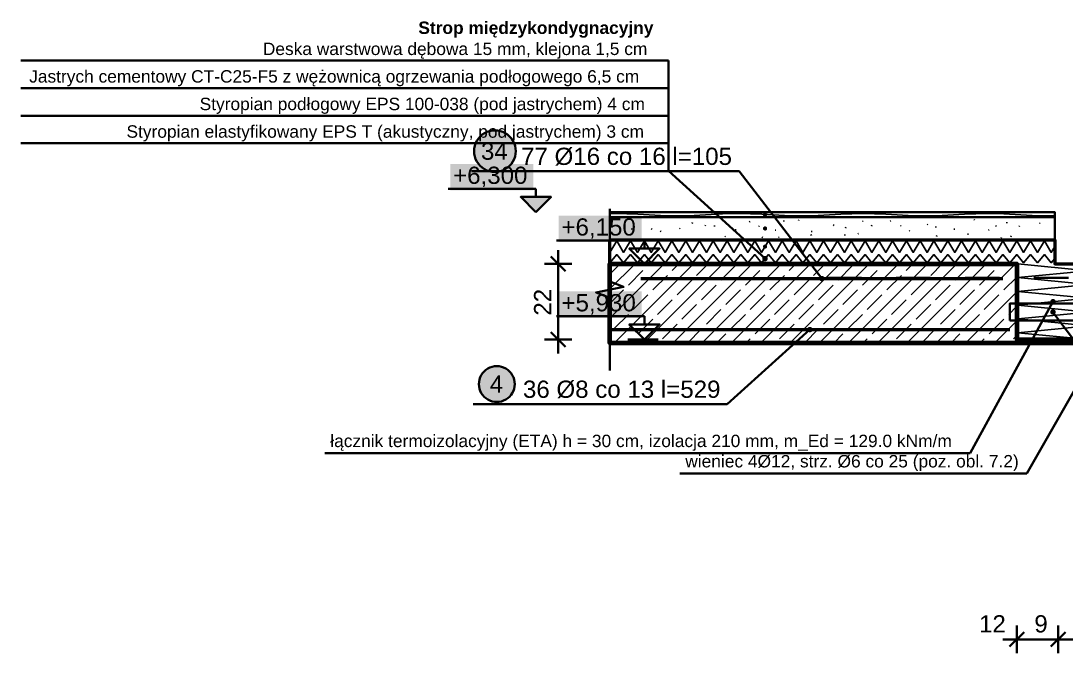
# Model space of a CAD drawing. Header units: metres. Extents: x -3.4 to 50.7, y 1.9 to 9.7.
# Drawn here: x 21.8 to 24.831, y 5.02 to 6.855 of the extents above; entities that cross this region are included whole.
import ezdxf

# ---------------------------------------------------------------- set-up
doc = ezdxf.new("R2010")
doc.units = ezdxf.units.M
doc.linetypes.add('KRESKOWA', pattern=[5.25, 4.2, -1.05])
for name, color, linetype, lineweight in [('A-KRESKOWANIE', 8, 'Continuous', 18), ('A-MASKA', 7, 'Continuous', 18), ('A-OPISY', 2, 'Continuous', 25), ('A-RZEDNE', 1, 'Continuous', 25), ('A-SCIANY-IZOL', 4, 'Continuous', 35), ('A-STROPY', 7, 'Continuous', 50), ('A-WARSTWY', 8, 'Continuous', 25), ('K-WYMIARY', 1, 'Continuous', 25), ('K-ZBROJENIE', 1, 'Continuous', 100), ('K-ZBROJENIE-OPIS', 2, 'Continuous', 25)]:
    doc.layers.add(name, color=color, linetype=linetype, lineweight=lineweight)
doc.styles.add('PL_ARIAL', font='arial.ttf')
doc.styles.add('PL_ARIAL_B', font='arialbd.ttf')

msp = doc.modelspace()

# ---------------------------------------------------------------- hatches: boundary and pattern name
at = {"layer": 'A-MASKA', "true_color": 0xffffff}
for points in [[(23.0451, 6.363), (23.2854, 6.363), (23.2854, 6.44), (23.0451, 6.44)], [(23.3594, 6.213), (23.5997, 6.213), (23.5997, 6.29), (23.3594, 6.29)], [(23.3594, 5.993), (23.5997, 5.993), (23.5997, 6.07), (23.3594, 6.07)]]:
    msp.add_hatch(color=7, dxfattribs=at).paths.add_polyline_path(points)
at = {"layer": 'A-OPISY', "true_color": 0x000000}
for points in [[(23.9637, 6.2925), (23.9635, 6.2941), (23.9629, 6.2955), (23.9619, 6.2967), (23.9607, 6.2977), (23.9593, 6.2983), (23.9577, 6.2985), (23.9561, 6.2983), (23.9547, 6.2977), (23.9535, 6.2967), (23.9525, 6.2955), (23.9519, 6.2941), (23.9517, 6.2925), (23.9519, 6.2909), (23.9525, 6.2895), (23.9535, 6.2883), (23.9547, 6.2873), (23.9561, 6.2867), (23.9577, 6.2865), (23.9593, 6.2867), (23.9607, 6.2873), (23.9619, 6.2883), (23.9629, 6.2895), (23.9635, 6.2909)], [(23.9637, 6.2525), (23.9635, 6.2541), (23.9629, 6.2555), (23.9619, 6.2567), (23.9607, 6.2577), (23.9593, 6.2583), (23.9577, 6.2585), (23.9561, 6.2583), (23.9547, 6.2577), (23.9535, 6.2567), (23.9525, 6.2555), (23.9519, 6.2541), (23.9517, 6.2525), (23.9519, 6.2509), (23.9525, 6.2495), (23.9535, 6.2483), (23.9547, 6.2473), (23.9561, 6.2467), (23.9577, 6.2465), (23.9593, 6.2467), (23.9607, 6.2473), (23.9619, 6.2483), (23.9629, 6.2495), (23.9635, 6.2509)], [(23.9637, 6.2), (23.9635, 6.2016), (23.9629, 6.203), (23.9619, 6.2042), (23.9607, 6.2052), (23.9593, 6.2058), (23.9577, 6.206), (23.9561, 6.2058), (23.9547, 6.2052), (23.9535, 6.2042), (23.9525, 6.203), (23.9519, 6.2016), (23.9517, 6.2), (23.9519, 6.1984), (23.9525, 6.197), (23.9535, 6.1958), (23.9547, 6.1948), (23.9561, 6.1942), (23.9577, 6.194), (23.9593, 6.1942), (23.9607, 6.1948), (23.9619, 6.1958), (23.9629, 6.197), (23.9635, 6.1984)], [(23.9657, 6.165), (23.9654, 6.1671), (23.9646, 6.169), (23.9634, 6.1707), (23.9617, 6.1719), (23.9598, 6.1727), (23.9577, 6.173), (23.9556, 6.1727), (23.9537, 6.1719), (23.952, 6.1707), (23.9508, 6.169), (23.95, 6.1671), (23.9497, 6.165), (23.95, 6.1629), (23.9508, 6.161), (23.952, 6.1593), (23.9537, 6.1581), (23.9556, 6.1573), (23.9577, 6.157), (23.9598, 6.1573), (23.9617, 6.1581), (23.9634, 6.1593), (23.9646, 6.161), (23.9654, 6.1629)], [(23.9637, 6.165), (23.9635, 6.1666), (23.9629, 6.168), (23.9619, 6.1692), (23.9607, 6.1702), (23.9593, 6.1708), (23.9577, 6.171), (23.9561, 6.1708), (23.9547, 6.1702), (23.9535, 6.1692), (23.9525, 6.168), (23.9519, 6.1666), (23.9517, 6.165), (23.9519, 6.1634), (23.9525, 6.162), (23.9535, 6.1608), (23.9547, 6.1598), (23.9561, 6.1592), (23.9577, 6.159), (23.9593, 6.1592), (23.9607, 6.1598), (23.9619, 6.1608), (23.9629, 6.162), (23.9635, 6.1634)]]:
    msp.add_hatch(color=7, dxfattribs=at).paths.add_polyline_path(points)
at = {"layer": 'A-RZEDNE', "true_color": 0x000000}
msp.add_hatch(color=7, dxfattribs=at).paths.add_polyline_path([(23.2934, 6.3), (23.3374, 6.344), (23.2494, 6.344)])
at = {"layer": 'K-ZBROJENIE-OPIS', "true_color": 0xffffff}
for points in [[(23.2347, 6.477), (23.2342, 6.4849), (23.2327, 6.4926), (23.2301, 6.5001), (23.2266, 6.5072), (23.2222, 6.5138), (23.217, 6.5197), (23.2111, 6.5249), (23.2045, 6.5293), (23.1974, 6.5328), (23.19, 6.5354), (23.1822, 6.5369), (23.1743, 6.5374), (23.1664, 6.5369), (23.1587, 6.5354), (23.1512, 6.5328), (23.1441, 6.5293), (23.1375, 6.5249), (23.1316, 6.5197), (23.1264, 6.5138), (23.122, 6.5072), (23.1185, 6.5001), (23.116, 6.4926), (23.1144, 6.4849), (23.1139, 6.477), (23.1144, 6.4691), (23.116, 6.4614), (23.1185, 6.4539), (23.122, 6.4468), (23.1264, 6.4402), (23.1316, 6.4343), (23.1375, 6.4291), (23.1441, 6.4247), (23.1512, 6.4212), (23.1587, 6.4186), (23.1664, 6.4171), (23.1743, 6.4166), (23.1822, 6.4171), (23.19, 6.4186), (23.1974, 6.4212), (23.2045, 6.4247), (23.2111, 6.4291), (23.217, 6.4343), (23.2222, 6.4402), (23.2266, 6.4468), (23.2301, 6.4539), (23.2327, 6.4614), (23.2342, 6.4691)], [(23.2317, 5.801), (23.2313, 5.8078), (23.23, 5.8145), (23.2278, 5.8209), (23.2248, 5.827), (23.221, 5.8327), (23.2165, 5.8378), (23.2114, 5.8423), (23.2057, 5.846), (23.1996, 5.849), (23.1932, 5.8512), (23.1865, 5.8526), (23.1797, 5.853), (23.1729, 5.8526), (23.1663, 5.8512), (23.1598, 5.849), (23.1537, 5.846), (23.1481, 5.8423), (23.143, 5.8378), (23.1385, 5.8327), (23.1347, 5.827), (23.1317, 5.8209), (23.1295, 5.8145), (23.1282, 5.8078), (23.1277, 5.801), (23.1282, 5.7942), (23.1295, 5.7875), (23.1317, 5.7811), (23.1347, 5.775), (23.1385, 5.7693), (23.143, 5.7642), (23.1481, 5.7597), (23.1537, 5.756), (23.1598, 5.753), (23.1663, 5.7508), (23.1729, 5.7494), (23.1797, 5.749), (23.1865, 5.7494), (23.1932, 5.7508), (23.1996, 5.753), (23.2057, 5.756), (23.2114, 5.7597), (23.2165, 5.7642), (23.221, 5.7693), (23.2248, 5.775), (23.2278, 5.7811), (23.23, 5.7875), (23.2313, 5.7942)]]:
    msp.add_hatch(color=7, dxfattribs=at).paths.add_polyline_path(points)
at = {"layer": 'K-ZBROJENIE-OPIS', "true_color": 0x000000}
for points in [[(24.1307, 6.107), (24.1304, 6.1091), (24.1296, 6.111), (24.1284, 6.1127), (24.1267, 6.1139), (24.1248, 6.1147), (24.1227, 6.115), (24.1206, 6.1147), (24.1187, 6.1139), (24.117, 6.1127), (24.1158, 6.111), (24.115, 6.1091), (24.1147, 6.107), (24.115, 6.1049), (24.1158, 6.103), (24.117, 6.1013), (24.1187, 6.1001), (24.1206, 6.0993), (24.1227, 6.099), (24.1248, 6.0993), (24.1267, 6.1001), (24.1284, 6.1013), (24.1296, 6.103), (24.1304, 6.1049)], [(24.8007, 6.04), (24.8004, 6.0421), (24.7996, 6.044), (24.7984, 6.0457), (24.7967, 6.0469), (24.7948, 6.0477), (24.7927, 6.048), (24.7906, 6.0477), (24.7887, 6.0469), (24.787, 6.0457), (24.7858, 6.044), (24.785, 6.0421), (24.7847, 6.04), (24.785, 6.0379), (24.7858, 6.036), (24.787, 6.0343), (24.7887, 6.0331), (24.7906, 6.0323), (24.7927, 6.032), (24.7948, 6.0323), (24.7967, 6.0331), (24.7984, 6.0343), (24.7996, 6.036), (24.8004, 6.0379)], [(24.8007, 6.01), (24.8004, 6.0121), (24.7996, 6.014), (24.7984, 6.0157), (24.7967, 6.0169), (24.7948, 6.0177), (24.7927, 6.018), (24.7906, 6.0177), (24.7887, 6.0169), (24.787, 6.0157), (24.7858, 6.014), (24.785, 6.0121), (24.7847, 6.01), (24.785, 6.0079), (24.7858, 6.006), (24.787, 6.0043), (24.7887, 6.0031), (24.7906, 6.0023), (24.7927, 6.002), (24.7948, 6.0023), (24.7967, 6.0031), (24.7984, 6.0043), (24.7996, 6.006), (24.8004, 6.0079)], [(24.0957, 5.959), (24.0954, 5.9611), (24.0946, 5.963), (24.0934, 5.9647), (24.0917, 5.9659), (24.0898, 5.9667), (24.0877, 5.967), (24.0856, 5.9667), (24.0837, 5.9659), (24.082, 5.9647), (24.0808, 5.963), (24.08, 5.9611), (24.0797, 5.959), (24.08, 5.9569), (24.0808, 5.955), (24.082, 5.9533), (24.0837, 5.9521), (24.0856, 5.9513), (24.0877, 5.951), (24.0898, 5.9513), (24.0917, 5.9521), (24.0934, 5.9533), (24.0946, 5.955), (24.0954, 5.9569)]]:
    msp.add_hatch(color=7, dxfattribs=at).paths.add_polyline_path(points)

# ---------------------------------------------------------------- linework, layer by layer
at = {"layer": 'A-KRESKOWANIE', "lineweight": 25, "ltscale": 0.02}
for points in [[(23.5077, 6.296), (23.524, 6.2961), (23.5404, 6.2959), (23.5567, 6.2955), (23.573, 6.2948), (23.5893, 6.2939), (23.6057, 6.2929), (23.622, 6.2919), (23.6383, 6.2909), (23.6547, 6.2901), (23.671, 6.2894), (23.6873, 6.289), (23.7036, 6.2889), (23.72, 6.2891), (23.7363, 6.2895), (23.7526, 6.2902), (23.769, 6.2911), (23.7853, 6.292), (23.8016, 6.2931), (23.818, 6.294), (23.8343, 6.2949), (23.8506, 6.2956), (23.8669, 6.296), (23.8833, 6.2961), (23.8996, 6.2959), (23.9159, 6.2955), (23.9323, 6.2948), (23.9486, 6.294), (23.9649, 6.293), (23.9812, 6.292), (23.9976, 6.291), (24.0139, 6.2901), (24.0302, 6.2895), (24.0466, 6.289), (24.0629, 6.2889), (24.0792, 6.289), (24.0955, 6.2895), (24.1119, 6.2901), (24.1282, 6.291), (24.1445, 6.292), (24.1609, 6.293), (24.1772, 6.294), (24.1935, 6.2949), (24.2099, 6.2955), (24.2262, 6.296), (24.2425, 6.2961), (24.2588, 6.296), (24.2752, 6.2955), (24.2915, 6.2949), (24.3078, 6.294), (24.3242, 6.293), (24.3405, 6.292), (24.3568, 6.291), (24.3731, 6.2902), (24.3895, 6.2895), (24.4058, 6.2891), (24.4221, 6.2889), (24.4385, 6.289), (24.4548, 6.2894), (24.4711, 6.2901), (24.4874, 6.291), (24.5038, 6.2919), (24.5201, 6.293), (24.5364, 6.2939), (24.5528, 6.2948), (24.5691, 6.2955), (24.5854, 6.2959), (24.6018, 6.2961), (24.6181, 6.296), (24.6344, 6.2956), (24.6507, 6.2949), (24.6671, 6.2941), (24.6834, 6.2931), (24.6997, 6.2921), (24.7161, 6.2911), (24.7324, 6.2902), (24.7487, 6.2895), (24.765, 6.2891), (24.7814, 6.2889), (24.7977, 6.289)], [(24.0121, 6.2727), (24.0121, 6.2755)], [(24.0545, 6.2755), (24.056, 6.2778)], [(24.2422, 6.2729), (24.2404, 6.2751)], [(24.3206, 6.2733), (24.3227, 6.2752)], [(24.5655, 6.2764), (24.5641, 6.2788)], [(23.5529, 6.274), (23.5501, 6.2741)], [(23.5714, 6.2496), (23.5718, 6.2524)], [(23.6306, 6.2506), (23.6279, 6.2514)], [(23.6565, 6.2442), (23.6537, 6.2445)], [(23.71, 6.2514), (23.7117, 6.2535)], [(23.7466, 6.2671), (23.7478, 6.2697)], [(23.7839, 6.2602), (23.7855, 6.2625)], [(23.811, 6.2584), (23.8112, 6.2612)], [(23.8713, 6.2488), (23.8741, 6.249)], [(23.9116, 6.2722), (23.9144, 6.2724)], [(23.9402, 6.2579), (23.9404, 6.2607)], [(23.9894, 6.2472), (23.9868, 6.2481)], [(24.0915, 6.2439), (24.0943, 6.2442)], [(24.1578, 6.2615), (24.1555, 6.2631)], [(24.1914, 6.2539), (24.1918, 6.2567)], [(24.2667, 6.2597), (24.2677, 6.2623)], [(24.3527, 6.2594), (24.3506, 6.2612)], [(24.3757, 6.2448), (24.3778, 6.2466)], [(24.4302, 6.2635), (24.4276, 6.2646)], [(24.4528, 6.2556), (24.4533, 6.2584)], [(24.5085, 6.2508), (24.5057, 6.251)], [(24.6054, 6.2476), (24.6079, 6.2487)], [(24.629, 6.2593), (24.6265, 6.2605)], [(24.6589, 6.2683), (24.6585, 6.2711)], [(24.6948, 6.2581), (24.6958, 6.2607)], [(24.7558, 6.2673), (24.7534, 6.2688)], [(23.5077, 6.183), (23.5277, 6.217), (23.5477, 6.183), (23.5677, 6.217), (23.5877, 6.183), (23.6077, 6.217), (23.6277, 6.183), (23.6477, 6.217), (23.6677, 6.183), (23.6877, 6.217), (23.7077, 6.183), (23.7277, 6.217), (23.7477, 6.183), (23.7677, 6.217), (23.7877, 6.183), (23.8077, 6.217), (23.8277, 6.183), (23.8477, 6.217), (23.8677, 6.183), (23.8877, 6.217), (23.9077, 6.183), (23.9277, 6.217), (23.9477, 6.183), (23.9677, 6.217), (23.9877, 6.183), (24.0077, 6.217), (24.0277, 6.183), (24.0477, 6.217), (24.0677, 6.183), (24.0877, 6.217), (24.1077, 6.183), (24.1277, 6.217), (24.1477, 6.183), (24.1677, 6.217), (24.1877, 6.183), (24.2077, 6.217), (24.2277, 6.183), (24.2477, 6.217), (24.2677, 6.183), (24.2877, 6.217), (24.3077, 6.183), (24.3277, 6.217), (24.3477, 6.183), (24.3677, 6.217), (24.3877, 6.183), (24.4077, 6.217), (24.4277, 6.183), (24.4477, 6.217), (24.4677, 6.183), (24.4877, 6.217), (24.5077, 6.183), (24.5277, 6.217), (24.5477, 6.183), (24.5677, 6.217), (24.5877, 6.183), (24.6077, 6.217), (24.6277, 6.183), (24.6477, 6.217), (24.6677, 6.183), (24.6877, 6.217), (24.7077, 6.183), (24.7277, 6.217), (24.7477, 6.183), (24.7677, 6.217), (24.7877, 6.183), (24.7977, 6.2)], [(23.8435, 6.2279), (23.8416, 6.23)], [(23.8823, 6.2324), (23.8846, 6.234)], [(23.951, 6.2261), (23.9484, 6.2272)], [(23.9988, 6.2264), (23.9969, 6.2284)], [(24.0925, 6.2326), (24.0907, 6.2347)], [(24.1888, 6.2323), (24.1894, 6.235)], [(24.2264, 6.2369), (24.2291, 6.2376)], [(24.4553, 6.2296), (24.4559, 6.2324)], [(24.5448, 6.2359), (24.5476, 6.2362)], [(24.6422, 6.224), (24.6438, 6.2263)], [(24.6704, 6.2282), (24.6711, 6.231)], [(23.5077, 6.153), (23.5277, 6.177), (23.5477, 6.153), (23.5677, 6.177), (23.5877, 6.153), (23.6077, 6.177), (23.6277, 6.153), (23.6477, 6.177), (23.6677, 6.153), (23.6877, 6.177), (23.7077, 6.153), (23.7277, 6.177), (23.7477, 6.153), (23.7677, 6.177), (23.7877, 6.153), (23.8077, 6.177), (23.8277, 6.153), (23.8477, 6.177), (23.8677, 6.153), (23.8877, 6.177), (23.9077, 6.153), (23.9277, 6.177), (23.9477, 6.153), (23.9677, 6.177), (23.9877, 6.153), (24.0077, 6.177), (24.0277, 6.153), (24.0477, 6.177), (24.0677, 6.153), (24.0877, 6.177), (24.1077, 6.153), (24.1277, 6.177), (24.1477, 6.153), (24.1677, 6.177), (24.1877, 6.153), (24.2077, 6.177), (24.2277, 6.153), (24.2477, 6.177), (24.2677, 6.153), (24.2877, 6.177), (24.3077, 6.153), (24.3277, 6.177), (24.3477, 6.153), (24.3677, 6.177), (24.3877, 6.153), (24.4077, 6.177), (24.4277, 6.153), (24.4477, 6.177), (24.4677, 6.153), (24.4877, 6.177), (24.5077, 6.153), (24.5277, 6.177), (24.5477, 6.153), (24.5677, 6.177), (24.5877, 6.153), (24.6077, 6.177), (24.6277, 6.153), (24.6477, 6.177), (24.6677, 6.153), (24.6877, 6.177), (24.7077, 6.153), (24.7277, 6.177), (24.7477, 6.153), (24.7677, 6.177), (24.7877, 6.153), (24.7977, 6.165)], [(23.5077, 5.9922), (23.6655, 6.15)], [(23.5077, 6.077), (23.5807, 6.15)], [(23.5077, 6.1195), (23.533, 6.1448)], [(23.5204, 5.92), (23.7504, 6.15)], [(23.5613, 6.0882), (23.6037, 6.1306)], [(23.6052, 5.92), (23.8352, 6.15)], [(23.6178, 6.1448), (23.6231, 6.15)], [(23.6885, 6.1306), (23.7079, 6.15)], [(23.6901, 5.92), (23.9201, 6.15)], [(23.7593, 6.1165), (23.7928, 6.15)], [(23.7749, 5.92), (24.0049, 6.15)], [(23.83, 6.1023), (23.8724, 6.1448)], [(23.8598, 5.92), (24.0898, 6.15)], [(23.9007, 6.0882), (23.9431, 6.1306)], [(23.9446, 5.92), (24.1746, 6.15)], [(23.9572, 6.1448), (23.9625, 6.15)], [(24.028, 6.1306), (24.0473, 6.15)], [(24.0295, 5.92), (24.2595, 6.15)], [(24.0987, 6.1165), (24.1322, 6.15)], [(24.1143, 5.92), (24.3443, 6.15)], [(24.1694, 6.1023), (24.2118, 6.1448)], [(24.1992, 5.92), (24.4292, 6.15)], [(24.2401, 6.0882), (24.2825, 6.1306)], [(24.284, 5.92), (24.514, 6.15)], [(24.2967, 6.1448), (24.3019, 6.15)], [(24.3674, 6.1306), (24.3868, 6.15)], [(24.3689, 5.92), (24.5989, 6.15)], [(24.4381, 6.1165), (24.4716, 6.15)], [(24.4537, 5.92), (24.6837, 6.15)], [(24.5088, 6.1023), (24.5512, 6.1448)], [(24.5795, 6.0882), (24.6219, 6.1306)], [(24.6361, 6.1448), (24.6413, 6.15)], [(24.8947, 5.93), (24.6907, 5.95), (24.8947, 5.97), (24.6907, 5.99), (24.8947, 6.01), (24.6907, 6.03), (24.8947, 6.05), (24.6907, 6.07), (24.8947, 6.09), (24.6907, 6.11), (24.8947, 6.13), (24.6907, 6.15)], [(23.632, 6.074), (23.6744, 6.1165)], [(23.7027, 6.0599), (23.7451, 6.1023)], [(23.9714, 6.074), (24.0138, 6.1165)], [(24.0421, 6.0599), (24.0845, 6.1023)], [(24.3108, 6.074), (24.3532, 6.1165)], [(24.3815, 6.0599), (24.4239, 6.1023)], [(24.6502, 6.074), (24.6877, 6.1115)], [(23.5077, 6.0346), (23.5471, 6.074)], [(23.7734, 6.0458), (23.8158, 6.0882)], [(23.8441, 6.0316), (23.8865, 6.074)], [(24.1128, 6.0458), (24.1552, 6.0882)], [(24.1835, 6.0316), (24.2259, 6.074)], [(24.4522, 6.0458), (24.4946, 6.0882)], [(24.5229, 6.0316), (24.5654, 6.074)], [(24.5386, 5.92), (24.6877, 6.0691)], [(23.5754, 6.0175), (23.6178, 6.0599)], [(23.6461, 6.0033), (23.6885, 6.0458)], [(23.9148, 6.0175), (23.9572, 6.0599)], [(23.9855, 6.0033), (24.028, 6.0458)], [(24.2542, 6.0175), (24.2967, 6.0599)], [(24.3249, 6.0033), (24.3674, 6.0458)], [(24.5936, 6.0175), (24.6361, 6.0599)], [(23.5188, 5.9609), (23.5613, 6.0033)], [(23.7168, 5.9892), (23.7593, 6.0316)], [(23.7875, 5.9751), (23.83, 6.0175)], [(23.8583, 5.9609), (23.9007, 6.0033)], [(24.0562, 5.9892), (24.0987, 6.0316)], [(24.127, 5.9751), (24.1694, 6.0175)], [(24.1977, 5.9609), (24.2401, 6.0033)], [(24.3957, 5.9892), (24.4381, 6.0316)], [(24.4664, 5.9751), (24.5088, 6.0175)], [(24.5371, 5.9609), (24.5795, 6.0033)], [(24.6644, 6.0033), (24.6877, 6.0267)], [(23.5896, 5.9468), (23.632, 5.9892)], [(23.6603, 5.9326), (23.7027, 5.9751)], [(23.929, 5.9468), (23.9714, 5.9892)], [(23.9997, 5.9326), (24.0421, 5.9751)], [(24.2684, 5.9468), (24.3108, 5.9892)], [(24.3391, 5.9326), (24.3815, 5.9751)], [(24.6078, 5.9468), (24.6502, 5.9892)], [(24.6234, 5.92), (24.6877, 5.9843)], [(23.7325, 5.92), (23.7734, 5.9609)], [(23.8173, 5.92), (23.8441, 5.9468)], [(24.0719, 5.92), (24.1128, 5.9609)], [(24.1568, 5.92), (24.1835, 5.9468)], [(24.4113, 5.92), (24.4522, 5.9609)], [(24.4962, 5.92), (24.5229, 5.9468)], [(24.6785, 5.9326), (24.6877, 5.9418)], [(23.5628, 5.92), (23.5754, 5.9326)], [(23.9022, 5.92), (23.9148, 5.9326)], [(24.2416, 5.92), (24.2542, 5.9326)], [(24.581, 5.92), (24.5936, 5.9326)], [(24.7083, 5.92), (24.7183, 5.93)], [(24.7507, 5.92), (24.7607, 5.93)], [(24.7931, 5.92), (24.8031, 5.93)]]:
    msp.add_lwpolyline(points, dxfattribs=at)
at = {"layer": 'A-OPISY', "lineweight": 35, "ltscale": 0.02}
for points in [[(23.6777, 6.74), (21.7997, 6.74)], [(23.6777, 6.42), (23.6777, 6.74)], [(23.6777, 6.66), (21.7997, 6.66)], [(23.6777, 6.58), (21.7997, 6.58)], [(23.6777, 6.5), (21.7997, 6.5)], [(23.9577, 6.165), (23.6777, 6.42)], [(23.5077, 5.84), (23.5077, 6.051), (23.4677, 6.067), (23.5477, 6.083), (23.5077, 6.099), (23.5077, 6.31)]]:
    msp.add_lwpolyline(points, dxfattribs=at)
at = {"layer": 'A-RZEDNE', "lineweight": 35, "ltscale": 0.02}
for points in [[(23.2934, 6.368), (23.0391, 6.368)], [(23.2934, 6.344), (23.2934, 6.368)], [(23.6077, 6.218), (23.3534, 6.218)], [(23.6077, 6.194), (23.6077, 6.218)], [(23.6477, 6.15), (23.5597, 6.15)], [(23.6077, 5.998), (23.3534, 5.998)], [(23.6077, 5.974), (23.6077, 5.998)], [(23.6477, 5.93), (23.5597, 5.93)]]:
    msp.add_lwpolyline(points, dxfattribs=at)
for points in [[(23.2934, 6.3), (23.3374, 6.344), (23.2494, 6.344)], [(23.6077, 6.15), (23.6517, 6.194), (23.5637, 6.194)], [(23.6077, 5.93), (23.6517, 5.974), (23.5637, 5.974)]]:
    msp.add_lwpolyline(points, close=True, dxfattribs=at)
at = {"layer": 'A-SCIANY-IZOL', "lineweight": 50, "ltscale": 0.02}
msp.add_lwpolyline([(24.8977, 5.93), (24.6877, 5.93), (24.6877, 5.93), (24.6877, 5.93), (24.6877, 6.15), (24.6877, 6.15), (24.6877, 6.15), (24.6877, 6.15), (24.6877, 6.15), (24.6877, 6.15), (24.6877, 6.15), (24.6877, 6.15), (24.6877, 6.15), (24.6877, 6.15), (24.6877, 6.15), (24.6877, 6.15), (24.6877, 6.15), (24.6877, 6.15), (24.6877, 6.15), (24.6877, 6.15), (24.6877, 6.15), (23.5077, 6.15), (23.5077, 6.15), (23.5077, 6.15), (23.5077, 6.22), (23.5077, 6.22), (23.5077, 6.22), (24.7977, 6.22), (24.7977, 6.22), (24.7977, 6.22), (24.7977, 6.15), (24.7977, 6.15), (24.7977, 6.15), (24.7977, 6.15), (24.7977, 6.15), (24.7977, 6.15), (24.7977, 6.15), (24.7977, 6.15), (24.7977, 6.15), (24.7977, 6.15), (24.7977, 6.15), (24.7977, 6.15), (24.7977, 6.15), (24.7977, 6.15), (24.7977, 6.15), (24.7977, 6.15), (24.7977, 6.15), (24.8977, 6.15)], dxfattribs=at)
at = {"layer": 'A-STROPY', "lineweight": 70, "ltscale": 0.02}
msp.add_lwpolyline([(24.8977, 5.92), (23.5077, 5.92), (23.5077, 5.92), (23.5077, 5.92), (23.5077, 6.15), (23.5077, 6.15), (23.5077, 6.15), (24.6877, 6.15), (24.6877, 6.15), (24.6877, 6.15), (24.6877, 5.93), (24.6877, 5.93), (24.6877, 5.93), (24.6877, 5.93), (24.6877, 5.93), (24.6877, 5.93), (24.6877, 5.93), (24.6877, 5.93), (24.6877, 5.93), (24.6877, 5.93), (24.6877, 5.93), (24.6877, 5.93), (24.6877, 5.93), (24.6877, 5.93), (24.6877, 5.93), (24.6877, 5.93), (24.6877, 5.93), (24.8977, 5.93)], dxfattribs=at)
at = {"layer": 'A-WARSTWY', "lineweight": 35, "ltscale": 0.02}
for points in [[(23.5077, 6.3), (23.5077, 6.3), (23.5077, 6.3), (24.7977, 6.3), (24.7977, 6.3), (24.7977, 6.3), (24.7977, 6.285), (24.7977, 6.285), (24.7977, 6.285), (23.5077, 6.285), (23.5077, 6.285), (23.5077, 6.285)], [(23.5077, 6.285), (23.5077, 6.285), (23.5077, 6.285), (24.7977, 6.285), (24.7977, 6.285), (24.7977, 6.285), (24.7977, 6.22), (24.7977, 6.22), (24.7977, 6.22), (23.5077, 6.22), (23.5077, 6.22), (23.5077, 6.22)]]:
    msp.add_lwpolyline(points, close=True, dxfattribs=at)
at = {"layer": 'K-WYMIARY', "lineweight": 35, "ltscale": 0.02}
for points in [[(23.3577, 5.89), (23.3577, 6.19)], [(23.3789, 6.1288), (23.3365, 6.1712)], [(23.3177, 6.15), (23.3977, 6.15)], [(23.3789, 5.9088), (23.3365, 5.9512)], [(23.3177, 5.93), (23.3977, 5.93)], [(24.6877, 5.02), (24.6877, 5.1)], [(24.8077, 5.02), (24.8077, 5.1)], [(24.6665, 5.0388), (24.7089, 5.0812)], [(24.7865, 5.0388), (24.8289, 5.0812)], [(24.6477, 5.06), (25.9377, 5.06)]]:
    msp.add_lwpolyline(points, dxfattribs=at)
at = {"layer": 'K-ZBROJENIE', "lineweight": 50, "ltscale": 0.02}
for points in [[(23.5977, 6.107), (24.6477, 6.107)], [(23.5077, 5.959), (24.6677, 5.959)]]:
    msp.add_lwpolyline(points, dxfattribs=at)
at = {"layer": 'K-ZBROJENIE', "linetype": 'KRESKOWA', "lineweight": 35, "ltscale": 0.02, "flags": 128}
msp.add_lwpolyline([(24.1377, 6.109), (25.4477, 6.109)], dxfattribs=at)
at = {"layer": 'K-ZBROJENIE', "lineweight": 35, "ltscale": 0.02}
msp.add_lwpolyline([(24.6677, 5.985), (24.9177, 5.985), (24.9177, 6.035), (24.6677, 6.035)], close=True, dxfattribs=at)
at = {"layer": 'K-ZBROJENIE-OPIS', "lineweight": 35, "ltscale": 0.02}
for points in [[(23.2347, 6.477), (23.2342, 6.4849), (23.2327, 6.4926), (23.2301, 6.5001), (23.2266, 6.5072), (23.2222, 6.5138), (23.217, 6.5197), (23.2111, 6.5249), (23.2045, 6.5293), (23.1974, 6.5328), (23.19, 6.5354), (23.1822, 6.5369), (23.1743, 6.5374), (23.1664, 6.5369), (23.1587, 6.5354), (23.1512, 6.5328), (23.1441, 6.5293), (23.1375, 6.5249), (23.1316, 6.5197), (23.1264, 6.5138), (23.122, 6.5072), (23.1185, 6.5001), (23.116, 6.4926), (23.1144, 6.4849), (23.1139, 6.477), (23.1144, 6.4691), (23.116, 6.4614), (23.1185, 6.4539), (23.122, 6.4468), (23.1264, 6.4402), (23.1316, 6.4343), (23.1375, 6.4291), (23.1441, 6.4247), (23.1512, 6.4212), (23.1587, 6.4186), (23.1664, 6.4171), (23.1743, 6.4166), (23.1822, 6.4171), (23.19, 6.4186), (23.1974, 6.4212), (23.2045, 6.4247), (23.2111, 6.4291), (23.217, 6.4343), (23.2222, 6.4402), (23.2266, 6.4468), (23.2301, 6.4539), (23.2327, 6.4614), (23.2342, 6.4691)], [(23.2317, 5.801), (23.2313, 5.8078), (23.23, 5.8145), (23.2278, 5.8209), (23.2248, 5.827), (23.221, 5.8327), (23.2165, 5.8378), (23.2114, 5.8423), (23.2057, 5.846), (23.1996, 5.849), (23.1932, 5.8512), (23.1865, 5.8526), (23.1797, 5.853), (23.1729, 5.8526), (23.1663, 5.8512), (23.1598, 5.849), (23.1537, 5.846), (23.1481, 5.8423), (23.143, 5.8378), (23.1385, 5.8327), (23.1347, 5.827), (23.1317, 5.8209), (23.1295, 5.8145), (23.1282, 5.8078), (23.1277, 5.801), (23.1282, 5.7942), (23.1295, 5.7875), (23.1317, 5.7811), (23.1347, 5.775), (23.1385, 5.7693), (23.143, 5.7642), (23.1481, 5.7597), (23.1537, 5.756), (23.1598, 5.753), (23.1663, 5.7508), (23.1729, 5.7494), (23.1797, 5.749), (23.1865, 5.7494), (23.1932, 5.7508), (23.1996, 5.753), (23.2057, 5.756), (23.2114, 5.7597), (23.2165, 5.7642), (23.221, 5.7693), (23.2248, 5.775), (23.2278, 5.7811), (23.23, 5.7875), (23.2313, 5.7942)]]:
    msp.add_lwpolyline(points, close=True, dxfattribs=at)
for points in [[(23.8827, 6.419), (23.1063, 6.419)], [(24.1227, 6.107), (23.8827, 6.419)], [(24.7927, 6.04), (24.5527, 5.6)], [(24.7927, 6.01), (25.0327, 5.69)], [(24.0877, 5.959), (23.8477, 5.743)], [(24.9567, 5.961), (24.7167, 5.541)], [(23.8477, 5.743), (23.1117, 5.743)], [(24.5527, 5.6), (22.6809, 5.6)], [(24.7167, 5.541), (23.7104, 5.541)]]:
    msp.add_lwpolyline(points, dxfattribs=at)

# ---------------------------------------------------------------- texts
at = {"layer": 'A-OPISY'}
for s, style, p in [('Strop międzykondygnacyjny', 'PL_ARIAL_B', (22.9523, 6.8172)), ('Deska warstwowa dębowa 15 mm, klejona 1,5 cm', 'PL_ARIAL', (22.5013, 6.756)), ('Jastrych cementowy CT-C25-F5 z wężownicą ogrzewania podłogowego 6,5 cm', 'PL_ARIAL', (21.8237, 6.676)), ('Styropian podłogowy EPS 100-038 (pod jastrychem) 4 cm', 'PL_ARIAL', (22.318, 6.596)), ('Styropian elastyfikowany EPS T (akustyczny, pod jastrychem) 3 cm', 'PL_ARIAL', (22.1059, 6.516))]:
    msp.add_text(s, height=0.036, dxfattribs=dict(at, style=style)).set_placement(p)
at = {"layer": 'A-RZEDNE', "style": 'PL_ARIAL'}
for s, p in [('+6,300', (23.0531, 6.382)), ('+6,150', (23.3674, 6.232)), ('+5,930', (23.3674, 6.012))]:
    msp.add_text(s, height=0.05, dxfattribs=at).set_placement(p)
at = {"layer": 'K-WYMIARY', "style": 'PL_ARIAL'}
msp.add_text('22', height=0.05, rotation=90, dxfattribs=at).set_placement((23.3377, 5.9996))
for s, p in [('12', (24.5783, 5.08)), ('9', (24.7387, 5.08))]:
    msp.add_text(s, height=0.05, dxfattribs=at).set_placement(p)
at = {"layer": 'K-ZBROJENIE-OPIS', "style": 'PL_ARIAL'}
for s, height, p in [('34', 0.05, (23.1339, 6.452)), ('77 Ø16 co 16 l=105', 0.05, (23.2503, 6.437)), ('4', 0.05, (23.1595, 5.776)), ('36 Ø8 co 13 l=529', 0.05, (23.2557, 5.761)), ('łącznik termoizolacyjny (ETA) h = 30 cm, izolacja 210 mm, m_Ed = 129.0 kNm/m', 0.036, (22.6969, 5.618)), ('wieniec 4Ø12, strz. Ø6 co 25 (poz. obl. 7.2)', 0.036, (23.7264, 5.559))]:
    msp.add_text(s, height=height, dxfattribs=at).set_placement(p)

doc.saveas('drawing.dxf')
